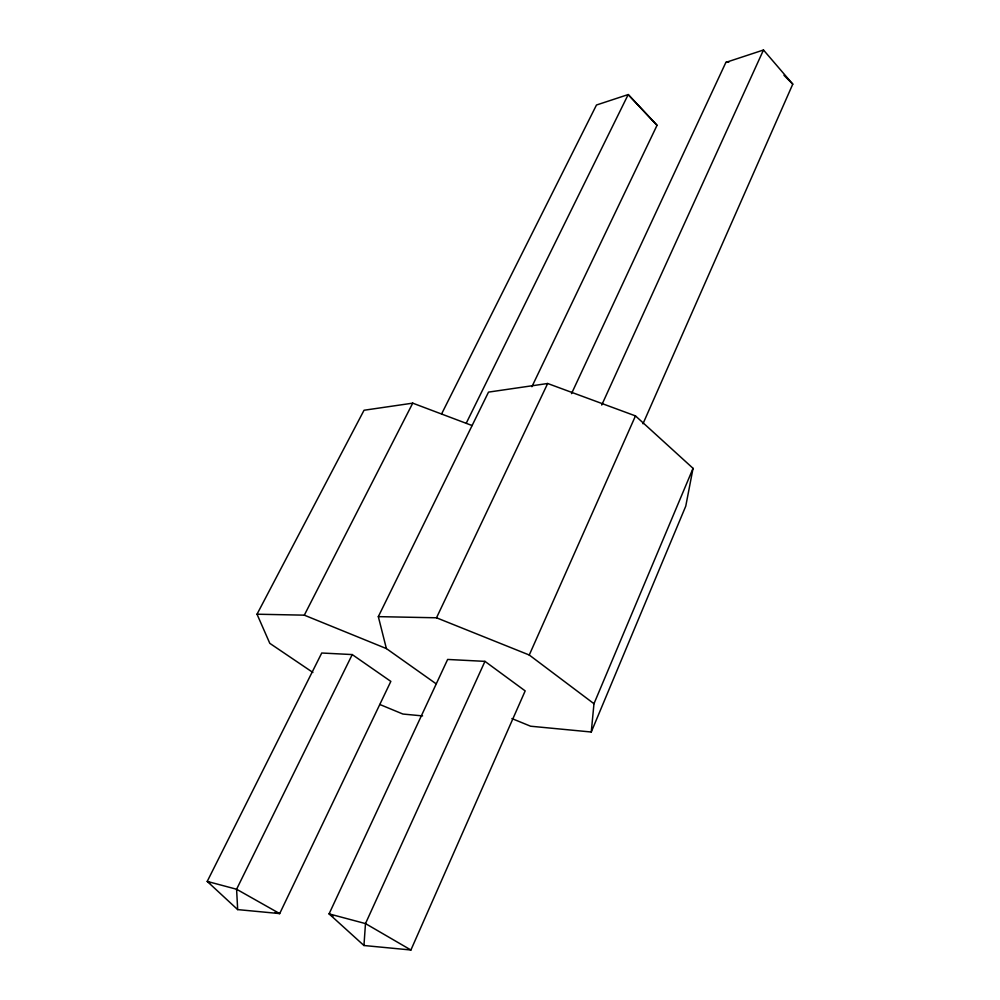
<?xml version="1.0" encoding="UTF-8"?>
<svg xmlns="http://www.w3.org/2000/svg" width="1000" height="1000" viewBox="0 0 1000 1000"><rect width="100%" height="100%" fill="white"/><g stroke="black" fill="none" stroke-linecap="round" stroke-linejoin="round"><path stroke-width="1.5" d="M363.95 945.512L365.487 923.587L484.963 661.363L525.175 690.9L410.913 950L363.95 945.512L329.075 913.875L447.638 659.45L484.963 661.363M511.9 718.562L530.588 726.213L591.263 732.013L593.975 703.713L693.05 468.325L635.475 415.9L547.675 383.5L488.512 392.113L378.325 616.638L386.388 648.575L435.925 683.662M693.05 468.325L685.763 506.138L591.263 732.013M642.987 423.762L792.775 84.138L763.487 50L725.888 62.387L571.512 393.638M593.975 703.713L529.263 655.013L635.475 415.9M601.737 405.037L763.487 50M378.325 616.638L436.5 617.788L547.675 383.5M531.9 386.712L657.038 125.3L628.2 94.562L596.475 105.013L441.637 413.85M352.238 654.575L236.588 889.237L237.675 909.6L279.688 913.587L390.838 681.4L352.238 654.575L321.737 653.012L207.225 881.413L237.675 909.6M466.4 422.887L628.2 94.562L657.038 125.3M312.9 672.463L269.8 643.337L257.025 614.212L304.312 615.163L412.738 403.15L472.113 425.55M257.025 614.212L364.038 410.25L412.738 403.15M725.888 62.387L728.888 62.025M422.575 715.913L402.887 714.038L379.825 704.488M275.2 912.337L279.688 913.587L236.588 889.237L207.225 881.413L209.887 882.9M436.5 617.788L529.263 655.013M304.312 615.163L386.388 648.575M333.025 916.162L329.075 913.875L365.487 923.587L410.913 950M783.962 75.287L792.775 84.138"/></g></svg>
